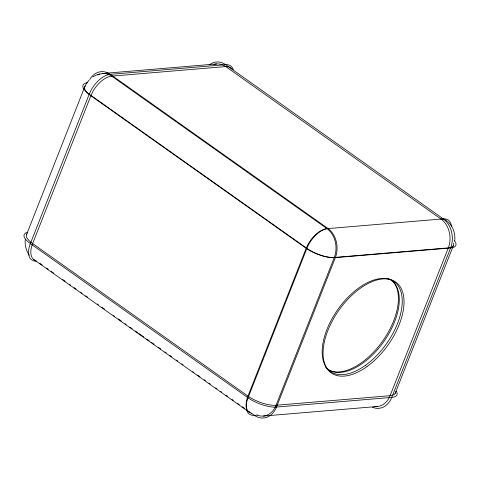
<?xml version="1.0" encoding="UTF-8"?>
<svg xmlns="http://www.w3.org/2000/svg" width="480" height="480" viewBox="0 0 480 480"><rect width="100%" height="100%" fill="white"/><g stroke="black" fill="none" stroke-linecap="round" stroke-linejoin="round"><path stroke-width="0.72" d="M25.314 239.13C24.594 244.77 25.998 250.614 29.352 255.222M454.686 240.87C455.622 233.88 453.138 226.518 447.876 221.76M26.616 234.42L84.84 86.61L86.598 83.232L89.082 80.172M395.16 393.39L453.384 245.58M92.736 76.992L96.084 75.15L99.75 73.956M102.576 73.512L216.6 63.948M257.256 415.098L254.406 415.338L251.382 413.196M263.4 416.052L377.424 406.488M447.3 221.49A21.186 11.448 -54.7 0 0 441.054 219.102L225.75 66.576A21.186 16.224 85.2 0 0 213.864 64.512M27.222 232.392A21.42 7.464 21.5 0 0 30.366 243.6L248.04 397.806A21.42 11.574 -54.7 0 0 254.406 415.338A21.42 16.404 85.2 0 0 276.474 407.076L335.34 257.64A21.42 16.404 85.2 0 0 327.99 228.54L110.31 74.334A21.42 16.404 85.2 0 0 89.748 79.512M39.756 263.274L42.174 264.984M46.404 267.984L48.216 269.268M51.24 271.41L53.658 273.126M62.73 279.552L65.148 281.262M69.384 284.262L70.59 285.12M74.22 287.688L76.032 288.972M80.868 292.398L82.08 293.256M85.71 295.824L87.522 297.114M97.194 303.966L98.406 304.824M102.036 307.392L104.454 309.108M113.52 315.528L114.732 316.386M118.362 318.96L121.38 321.102M125.01 323.67L126.222 324.528M129.846 327.096L132.264 328.812M135.288 330.954L137.706 332.664M138.918 333.522L143.754 336.948M146.778 339.09L149.196 340.806M151.614 342.516L154.032 344.232M158.268 347.226L160.686 348.942M164.916 351.942L166.128 352.8M169.758 355.368L171.57 356.652M176.406 360.078L177.618 360.936M181.848 363.936L183.06 364.788M192.732 371.646L193.944 372.504M197.568 375.072L199.986 376.782M204.222 379.782L205.428 380.64M209.058 383.208L210.27 384.066M215.706 387.924L216.918 388.776M220.548 391.35L221.754 392.208M225.99 395.202L227.802 396.486M232.032 399.486L233.244 400.344M237.474 403.344L239.292 404.628M242.316 406.77L244.734 408.48M248.964 411.48L250.176 412.338M33.522 259.362L249.27 412.23M388.266 278.568A54.582 29.49 -54.7 0 1 383.712 341.76A54.582 29.49 -54.7 0 1 325.59 367.11M87.474 82.68A21.42 7.464 21.5 0 0 89.226 94.164L30.366 243.6A21.42 11.574 -54.7 0 0 36.732 261.132M396.288 391.2A21.42 7.464 21.5 0 1 391.752 397.404A21.42 16.404 85.2 0 1 372.354 407.19M327.99 228.54A21.42 11.574 -54.7 0 0 306.906 248.37L248.04 397.806A21.42 7.464 21.5 0 0 276.474 407.076L391.752 397.404L450.618 247.968A21.42 7.464 21.5 0 0 454.338 240.618M451.44 226.542A21.42 11.574 -54.7 0 0 443.268 218.868L225.594 64.662A21.42 16.404 85.2 0 0 209.178 64.98M233.322 69.876A21.42 11.574 -54.7 0 0 225.594 64.662L110.31 74.334A21.42 11.574 -54.7 0 0 89.226 94.164L306.906 248.37A21.42 7.464 21.5 0 0 335.34 257.64L450.618 247.968A21.42 16.404 85.2 0 0 443.268 218.868L327.03 228.666A21.186 11.448 -54.7 0 0 306.174 248.28L247.956 396.09A21.186 11.448 -54.7 0 0 251.412 413.214M391.854 280.236A55.086 29.76 -54.7 0 1 382.338 341.52A55.086 29.76 -54.7 0 1 327.792 369.618M85.29 85.986A21.186 7.386 21.5 0 0 90.87 95.754L306.174 248.28A21.186 7.386 21.5 0 0 334.302 257.448L448.326 247.884A21.186 7.386 21.5 0 0 453.486 243.186M35.49 260.502A21.186 11.448 -54.7 0 1 32.646 243.564A21.186 7.386 21.5 0 1 27.066 233.79M441.054 219.102A21.186 16.224 85.2 0 1 448.326 247.884L390.102 395.688A21.186 16.224 85.2 0 1 374.142 406.356M395.442 391.866A21.186 7.386 21.5 0 1 390.102 395.688L276.078 405.258A21.186 16.224 85.2 0 1 257.016 414.996M97.74 74.97A21.186 16.224 85.2 0 1 111.726 76.14L225.75 66.576A21.186 11.448 -54.7 0 1 232.134 69.144M90.87 95.754L32.646 243.564L247.956 396.09A21.186 7.386 21.5 0 0 276.078 405.258L334.302 257.448A21.186 16.224 85.2 0 0 327.03 228.666L111.726 76.14A21.186 11.448 -54.7 0 0 90.87 95.754M366.936 366.624A55.692 30.09 -54.7 0 0 396.792 282.888A55.692 30.09 -54.7 0 0 326.91 333.054A55.692 30.09 -54.7 0 0 366.936 366.624M365.316 365.412A55.086 29.76 -54.7 0 0 395.22 282.54A55.086 29.76 -54.7 0 0 326.07 331.752A55.086 29.76 -54.7 0 0 365.316 365.412"/></g></svg>
